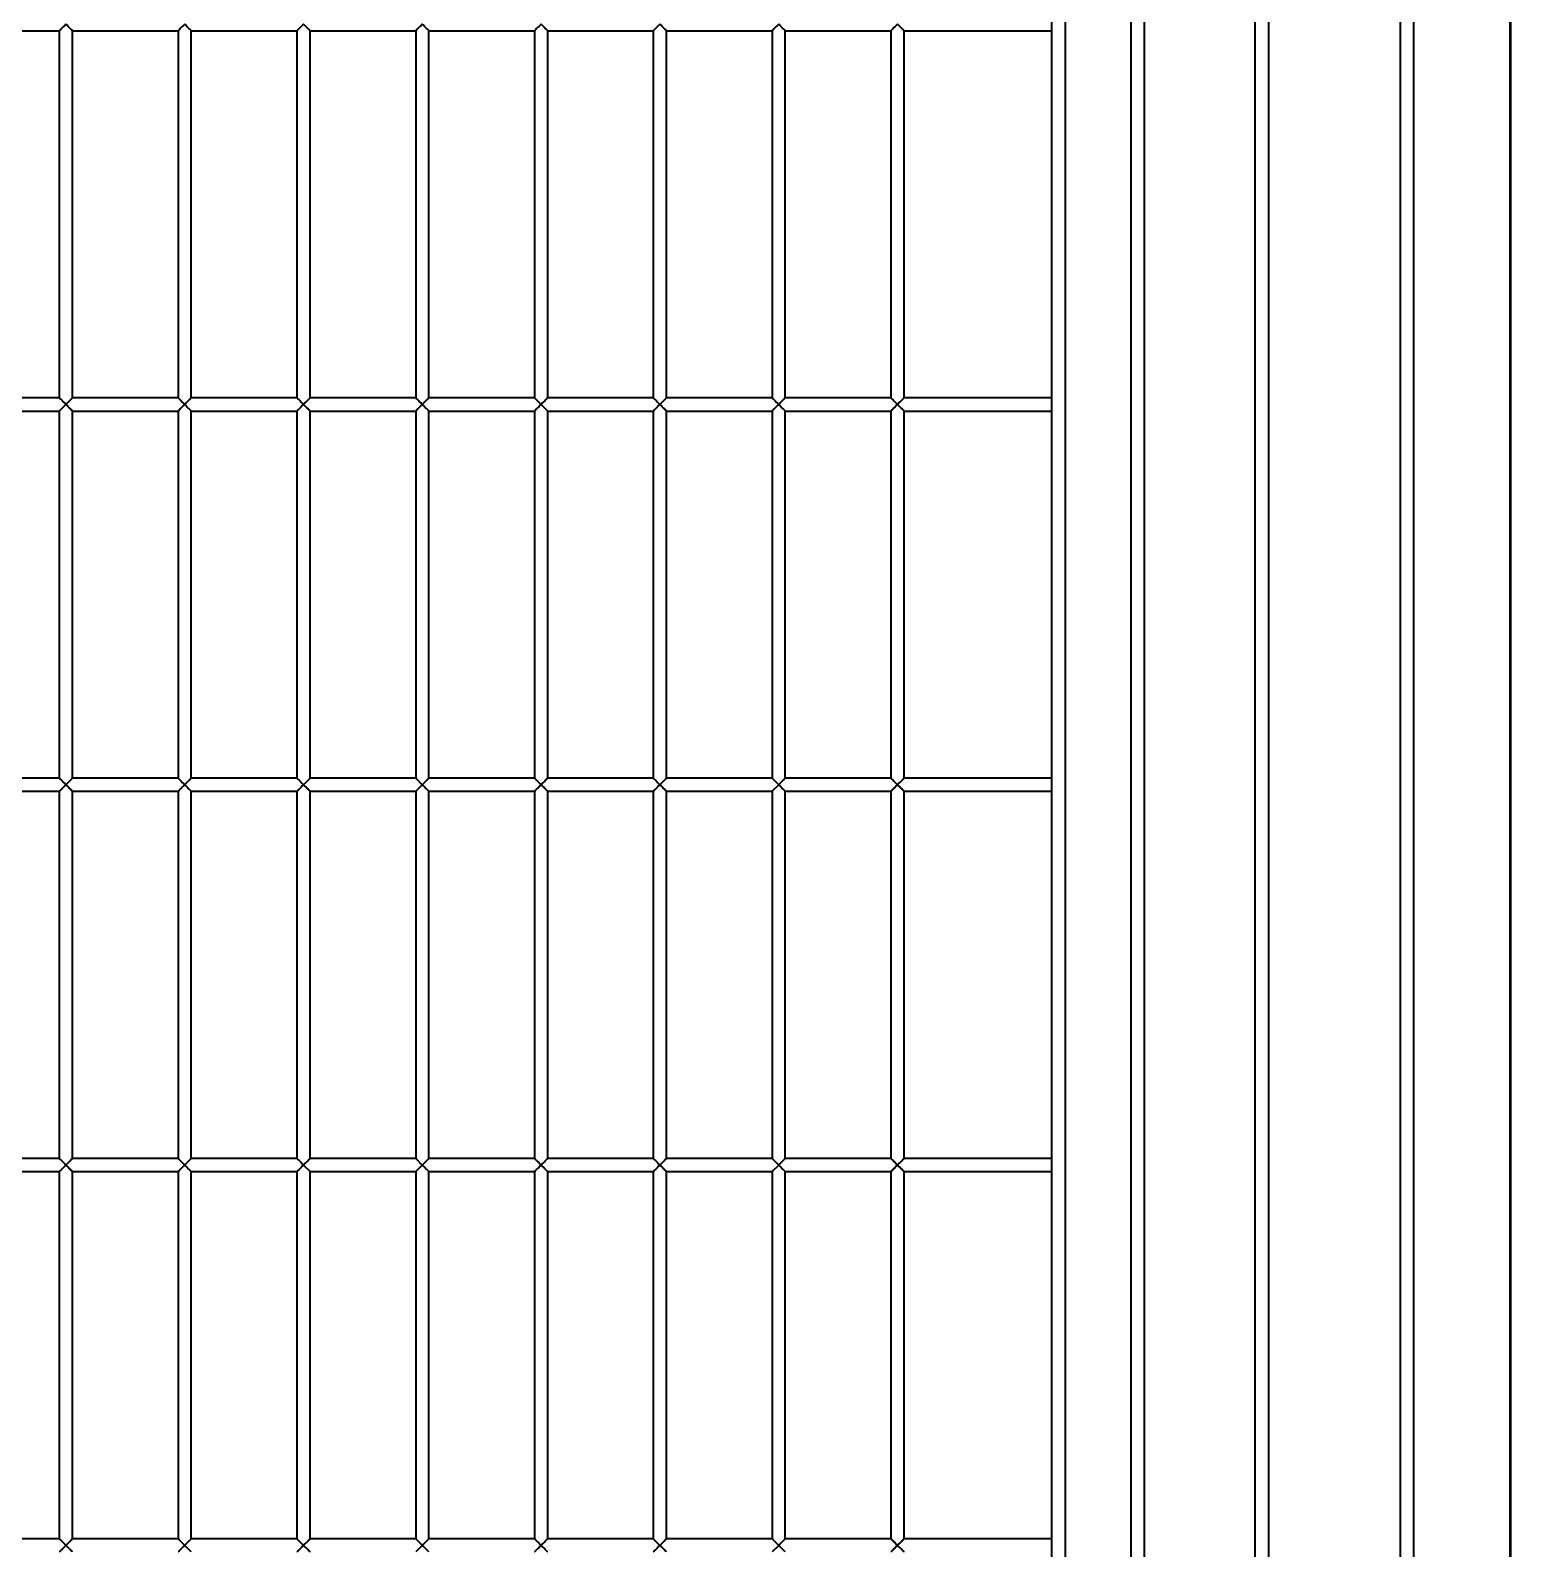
# Model space of a CAD drawing. Header units: millimetres. Extents: x 0 to 420, y 0 to 297.
# Drawn here: x 74.18 to 85.39, y 227.28 to 238.78 of the extents above; entities that cross this region are included whole.
import ezdxf

# ---------------------------------------------------------------- set-up
doc = ezdxf.new("R2010")
doc.units = ezdxf.units.MM

msp = doc.modelspace()

# ---------------------------------------------------------------- linework, layer by layer
at = {"color": 7, "linetype": 'Continuous', "lineweight": 40}
for p, q in [((83.4552, 215.8453), (83.4552, 255.8453)), ((83.5552, 255.8453), (83.5552, 215.8453)), ((84.5552, 215.8453), (84.5552, 255.8453)), ((84.6552, 255.8453), (84.6552, 215.8453)), ((82.6152, 253.8453), (82.6152, 217.8453)), ((82.5152, 217.9453), (82.5152, 253.7453)), ((82.0152, 253.2453), (82.0152, 218.4453)), ((81.9152, 218.5453), (81.9152, 253.1453)), ((85.3854, 250.2453), (85.3854, 221.4453)), ((73.5952, 238.7753), (74.3952, 238.7753)), ((74.3952, 238.7753), (74.3952, 235.9953)), ((74.4952, 238.7753), (75.2952, 238.7753)), ((74.4952, 235.9953), (74.4952, 238.7753)), ((75.2952, 238.7753), (75.2952, 235.9953)), ((75.3952, 238.7753), (76.1952, 238.7753)), ((75.3952, 235.9953), (75.3952, 238.7753)), ((76.1952, 238.7753), (76.1952, 235.9953)), ((76.2952, 238.7753), (77.0952, 238.7753)), ((76.2952, 235.9953), (76.2952, 238.7753)), ((77.0952, 238.7753), (77.0952, 235.9953)), ((77.1952, 238.7753), (77.9952, 238.7753)), ((77.1952, 235.9953), (77.1952, 238.7753)), ((77.9952, 238.7753), (77.9952, 235.9953)), ((78.0952, 235.9953), (78.0952, 238.7753)), ((78.0952, 238.7753), (78.8952, 238.7753)), ((78.8952, 238.7753), (78.8952, 235.9953)), ((78.9952, 235.9953), (78.9952, 238.7753)), ((78.9952, 238.7753), (79.7952, 238.7753)), ((79.7952, 238.7753), (79.7952, 235.9953)), ((79.8952, 235.9953), (79.8952, 238.7753)), ((79.8952, 238.7753), (80.6952, 238.7753)), ((80.6952, 238.7753), (80.6952, 235.9953)), ((80.7952, 238.7753), (81.9152, 238.7753)), ((80.7952, 235.9953), (80.7952, 238.7753)), ((74.3952, 235.9953), (73.5952, 235.9953)), ((75.2952, 235.9953), (74.4952, 235.9953)), ((76.1952, 235.9953), (75.3952, 235.9953)), ((77.0952, 235.9953), (76.2952, 235.9953)), ((77.9952, 235.9953), (77.1952, 235.9953)), ((78.8952, 235.9953), (78.0952, 235.9953)), ((79.7952, 235.9953), (78.9952, 235.9953)), ((80.6952, 235.9953), (79.8952, 235.9953)), ((81.9152, 235.9953), (80.7952, 235.9953)), ((73.5952, 235.8953), (74.3952, 235.8953)), ((74.3952, 235.8953), (74.3952, 233.1153)), ((74.4952, 235.8953), (75.2952, 235.8953)), ((74.4952, 233.1153), (74.4952, 235.8953)), ((75.2952, 235.8953), (75.2952, 233.1153)), ((75.3952, 235.8953), (76.1952, 235.8953)), ((75.3952, 233.1153), (75.3952, 235.8953)), ((76.1952, 235.8953), (76.1952, 233.1153)), ((76.2952, 233.1153), (76.2952, 235.8953)), ((76.2952, 235.8953), (77.0952, 235.8953)), ((77.0952, 235.8953), (77.0952, 233.1153)), ((77.1952, 233.1153), (77.1952, 235.8953)), ((77.1952, 235.8953), (77.9952, 235.8953)), ((77.9952, 235.8953), (77.9952, 233.1153)), ((78.0952, 233.1153), (78.0952, 235.8953)), ((78.0952, 235.8953), (78.8952, 235.8953)), ((78.8952, 235.8953), (78.8952, 233.1153)), ((78.9952, 235.8953), (79.7952, 235.8953)), ((78.9952, 233.1153), (78.9952, 235.8953)), ((79.7952, 235.8953), (79.7952, 233.1153)), ((79.8952, 233.1153), (79.8952, 235.8953)), ((79.8952, 235.8953), (80.6952, 235.8953)), ((80.6952, 235.8953), (80.6952, 233.1153)), ((80.7952, 235.8953), (81.9152, 235.8953)), ((80.7952, 233.1153), (80.7952, 235.8953)), ((74.3952, 233.1153), (73.5952, 233.1153)), ((75.2952, 233.1153), (74.4952, 233.1153)), ((76.1952, 233.1153), (75.3952, 233.1153)), ((76.2452, 233.0653), (76.2952, 233.1153)), ((77.0952, 233.1153), (76.2952, 233.1153)), ((77.0952, 233.1153), (77.1452, 233.0653)), ((77.1452, 233.0653), (77.0952, 233.0153)), ((77.9952, 233.1153), (77.1952, 233.1153)), ((78.8952, 233.1153), (78.0952, 233.1153)), ((79.7952, 233.1153), (78.9952, 233.1153)), ((79.7952, 233.1153), (79.8452, 233.0653)), ((79.8452, 233.0653), (79.7952, 233.0153)), ((80.6952, 233.1153), (79.8952, 233.1153)), ((81.9152, 233.1153), (80.7952, 233.1153)), ((73.5952, 233.0153), (74.3952, 233.0153)), ((74.3952, 233.0153), (74.3952, 230.2353)), ((74.4952, 233.0153), (75.2952, 233.0153)), ((74.4952, 230.2353), (74.4952, 233.0153)), ((75.2952, 233.0153), (75.2952, 230.2353)), ((75.3952, 230.2353), (75.3952, 233.0153)), ((75.3952, 233.0153), (76.1952, 233.0153)), ((76.1952, 233.0153), (76.1952, 230.2353)), ((76.2952, 230.2353), (76.2952, 233.0153)), ((76.2952, 233.0153), (77.0952, 233.0153)), ((77.0952, 233.0153), (77.0952, 230.2353)), ((77.1952, 233.0153), (77.9952, 233.0153)), ((77.1952, 230.2353), (77.1952, 233.0153)), ((77.9952, 233.0153), (77.9952, 230.2353)), ((78.0952, 233.0153), (78.8952, 233.0153)), ((78.0952, 230.2353), (78.0952, 233.0153)), ((78.8952, 233.0153), (78.8952, 230.2353)), ((78.9952, 233.0153), (79.7952, 233.0153)), ((78.9952, 230.2353), (78.9952, 233.0153)), ((79.7952, 233.0153), (79.7952, 230.2353)), ((79.8952, 233.0153), (80.6952, 233.0153)), ((79.8952, 230.2353), (79.8952, 233.0153)), ((80.6952, 233.0153), (80.6952, 230.2353)), ((80.7952, 233.0153), (81.9152, 233.0153)), ((80.7952, 230.2353), (80.7952, 233.0153)), ((74.3952, 230.2353), (73.5952, 230.2353)), ((75.2952, 230.2353), (74.4952, 230.2353)), ((76.1952, 230.2353), (75.3952, 230.2353)), ((76.2952, 230.1353), (76.2452, 230.1853)), ((77.0952, 230.2353), (76.2952, 230.2353)), ((77.0952, 230.2353), (77.1452, 230.1853)), ((77.1452, 230.1853), (77.0952, 230.1353)), ((77.9952, 230.2353), (77.1952, 230.2353)), ((78.8952, 230.2353), (78.0952, 230.2353)), ((79.7952, 230.2353), (78.9952, 230.2353)), ((79.7952, 230.2353), (79.8452, 230.1853)), ((79.8452, 230.1853), (79.7952, 230.1353)), ((80.6952, 230.2353), (79.8952, 230.2353)), ((81.9152, 230.2353), (80.7952, 230.2353)), ((73.5952, 230.1353), (74.3952, 230.1353)), ((74.3952, 230.1353), (74.3952, 227.3553)), ((74.4952, 230.1353), (75.2952, 230.1353)), ((74.4952, 227.3553), (74.4952, 230.1353)), ((75.2952, 230.1353), (75.2952, 227.3553)), ((75.3952, 227.3553), (75.3952, 230.1353)), ((75.3952, 230.1353), (76.1952, 230.1353)), ((76.1952, 230.1353), (76.1952, 227.3553)), ((76.2952, 230.1353), (77.0952, 230.1353)), ((76.2952, 227.3553), (76.2952, 230.1353)), ((77.0952, 230.1353), (77.0952, 227.3553)), ((77.1952, 230.1353), (77.9952, 230.1353)), ((77.1952, 227.3553), (77.1952, 230.1353)), ((77.9952, 230.1353), (77.9952, 227.3553)), ((78.0952, 227.3553), (78.0952, 230.1353)), ((78.0952, 230.1353), (78.8952, 230.1353)), ((78.8952, 230.1353), (78.8952, 227.3553)), ((78.9952, 230.1353), (79.7952, 230.1353)), ((78.9952, 227.3553), (78.9952, 230.1353)), ((79.7952, 230.1353), (79.7952, 227.3553)), ((79.8952, 227.3553), (79.8952, 230.1353)), ((79.8952, 230.1353), (80.6952, 230.1353)), ((80.6952, 230.1353), (80.6952, 227.3553)), ((80.7952, 230.1353), (81.9152, 230.1353)), ((80.7952, 227.3553), (80.7952, 230.1353)), ((74.3952, 227.3553), (73.5952, 227.3553)), ((75.2952, 227.3553), (74.4952, 227.3553)), ((76.1952, 227.3553), (75.3952, 227.3553)), ((76.1952, 227.3553), (76.2452, 227.3053)), ((77.0952, 227.3553), (76.2952, 227.3553)), ((77.1452, 227.3053), (77.1952, 227.3553)), ((77.9952, 227.3553), (77.1952, 227.3553)), ((78.8952, 227.3553), (78.0952, 227.3553)), ((78.8952, 227.3553), (78.9452, 227.3053)), ((79.7952, 227.3553), (78.9952, 227.3553)), ((80.6952, 227.3553), (79.8952, 227.3553)), ((81.9152, 227.3553), (80.7952, 227.3553)), ((77.1452, 227.3053), (77.0952, 227.2553)), ((79.8452, 227.3053), (79.7952, 227.2553))]:
    msp.add_line(p, q, dxfattribs=at)
at = {"color": 8, "linetype": 'Continuous', "lineweight": 40}
msp.add_line((85.3907, 250.2453), (85.3907, 221.4453), dxfattribs=at)
at = {"color": 7, "linetype": 'Continuous', "lineweight": 40, "flags": 128}
for points in [[(74.4452, 238.8253), (74.436, 238.8161), (74.4272, 238.8073), (74.4189, 238.799), (74.4115, 238.7917), (74.4053, 238.7854), (74.4005, 238.7806), (74.3971, 238.7772), (74.3954, 238.7756), (74.3952, 238.7753)], [(74.4952, 238.7753), (74.4945, 238.7761), (74.4922, 238.7784), (74.4885, 238.782), (74.4835, 238.787), (74.4774, 238.7932), (74.4702, 238.8003), (74.4623, 238.8082), (74.4539, 238.8167), (74.4452, 238.8253)], [(75.3452, 238.8253), (75.336, 238.8161), (75.3272, 238.8073), (75.3189, 238.799), (75.3115, 238.7917), (75.3053, 238.7854), (75.3005, 238.7806), (75.2971, 238.7772), (75.2954, 238.7756), (75.2952, 238.7753)], [(75.3952, 238.7753), (75.3945, 238.7761), (75.3922, 238.7784), (75.3885, 238.782), (75.3835, 238.787), (75.3774, 238.7932), (75.3702, 238.8003), (75.3623, 238.8082), (75.3539, 238.8167), (75.3452, 238.8253)], [(76.2452, 238.8253), (76.236, 238.8161), (76.2272, 238.8073), (76.2189, 238.799), (76.2115, 238.7917), (76.2053, 238.7854), (76.2005, 238.7806), (76.1971, 238.7772), (76.1954, 238.7756), (76.1952, 238.7753)], [(76.2952, 238.7753), (76.2945, 238.7761), (76.2922, 238.7784), (76.2885, 238.782), (76.2835, 238.787), (76.2774, 238.7932), (76.2702, 238.8003), (76.2623, 238.8082), (76.2539, 238.8167), (76.2452, 238.8253)], [(77.1452, 238.8253), (77.136, 238.8161), (77.1272, 238.8073), (77.1189, 238.799), (77.1115, 238.7917), (77.1053, 238.7854), (77.1005, 238.7806), (77.0971, 238.7772), (77.0954, 238.7756), (77.0952, 238.7753)], [(77.1952, 238.7753), (77.1945, 238.7761), (77.1922, 238.7784), (77.1885, 238.782), (77.1835, 238.787), (77.1774, 238.7932), (77.1702, 238.8003), (77.1623, 238.8082), (77.1539, 238.8167), (77.1452, 238.8253)], [(78.0452, 238.8253), (78.036, 238.8161), (78.0272, 238.8073), (78.0189, 238.799), (78.0115, 238.7917), (78.0053, 238.7854), (78.0005, 238.7806), (77.9971, 238.7772), (77.9954, 238.7756), (77.9952, 238.7753)], [(78.0952, 238.7753), (78.0945, 238.7761), (78.0922, 238.7784), (78.0885, 238.782), (78.0835, 238.787), (78.0774, 238.7932), (78.0702, 238.8003), (78.0623, 238.8082), (78.0539, 238.8167), (78.0452, 238.8253)], [(78.9452, 238.8253), (78.936, 238.8161), (78.9272, 238.8073), (78.9189, 238.799), (78.9115, 238.7917), (78.9053, 238.7854), (78.9005, 238.7806), (78.8971, 238.7772), (78.8954, 238.7756), (78.8952, 238.7753)], [(78.9952, 238.7753), (78.9945, 238.7761), (78.9922, 238.7784), (78.9885, 238.782), (78.9835, 238.787), (78.9774, 238.7932), (78.9702, 238.8003), (78.9623, 238.8082), (78.9539, 238.8167), (78.9452, 238.8253)], [(79.8452, 238.8253), (79.836, 238.8161), (79.8272, 238.8073), (79.8189, 238.799), (79.8115, 238.7917), (79.8053, 238.7854), (79.8005, 238.7806), (79.7971, 238.7772), (79.7954, 238.7756), (79.7952, 238.7753)], [(79.8952, 238.7753), (79.8945, 238.7761), (79.8922, 238.7784), (79.8885, 238.782), (79.8835, 238.787), (79.8774, 238.7932), (79.8702, 238.8003), (79.8623, 238.8082), (79.8539, 238.8167), (79.8452, 238.8253)], [(80.7452, 238.8253), (80.736, 238.8161), (80.7272, 238.8073), (80.7189, 238.799), (80.7115, 238.7917), (80.7053, 238.7854), (80.7005, 238.7806), (80.6971, 238.7772), (80.6954, 238.7756), (80.6952, 238.7753)], [(80.7952, 238.7753), (80.7945, 238.7761), (80.7922, 238.7784), (80.7885, 238.782), (80.7835, 238.787), (80.7774, 238.7932), (80.7702, 238.8003), (80.7623, 238.8082), (80.7539, 238.8167), (80.7452, 238.8253)], [(74.3952, 235.9953), (74.3954, 235.9951), (74.3971, 235.9934), (74.4005, 235.9901), (74.4053, 235.9852), (74.4115, 235.979), (74.4189, 235.9717), (74.4272, 235.9634), (74.436, 235.9545), (74.4452, 235.9453)], [(74.4452, 235.9453), (74.436, 235.9361), (74.4272, 235.9273), (74.4189, 235.919), (74.4115, 235.9117), (74.4053, 235.9054), (74.4005, 235.9006), (74.3971, 235.8972), (74.3954, 235.8955), (74.3952, 235.8953)], [(74.4452, 235.9453), (74.4539, 235.954), (74.4623, 235.9624), (74.4702, 235.9703), (74.4774, 235.9775), (74.4835, 235.9836), (74.4885, 235.9886), (74.4922, 235.9923), (74.4945, 235.9946), (74.4952, 235.9953)], [(74.4952, 235.8953), (74.4945, 235.8961), (74.4922, 235.8984), (74.4885, 235.902), (74.4835, 235.907), (74.4774, 235.9132), (74.4702, 235.9203), (74.4623, 235.9282), (74.4539, 235.9367), (74.4452, 235.9453)], [(75.2952, 235.9953), (75.2954, 235.9951), (75.2971, 235.9934), (75.3005, 235.9901), (75.3053, 235.9852), (75.3115, 235.979), (75.3189, 235.9717), (75.3272, 235.9634), (75.336, 235.9545), (75.3452, 235.9453)], [(75.3452, 235.9453), (75.336, 235.9361), (75.3272, 235.9273), (75.3189, 235.919), (75.3115, 235.9117), (75.3053, 235.9054), (75.3005, 235.9006), (75.2971, 235.8972), (75.2954, 235.8955), (75.2952, 235.8953)], [(75.3452, 235.9453), (75.3539, 235.954), (75.3623, 235.9624), (75.3702, 235.9703), (75.3774, 235.9775), (75.3835, 235.9836), (75.3885, 235.9886), (75.3922, 235.9923), (75.3945, 235.9946), (75.3952, 235.9953)], [(75.3952, 235.8953), (75.3945, 235.8961), (75.3922, 235.8984), (75.3885, 235.902), (75.3835, 235.907), (75.3774, 235.9132), (75.3702, 235.9203), (75.3623, 235.9282), (75.3539, 235.9367), (75.3452, 235.9453)], [(76.1952, 235.9953), (76.1954, 235.9951), (76.1971, 235.9934), (76.2005, 235.9901), (76.2053, 235.9852), (76.2115, 235.979), (76.2189, 235.9717), (76.2272, 235.9634), (76.236, 235.9545), (76.2452, 235.9453)], [(76.2452, 235.9453), (76.236, 235.9361), (76.2272, 235.9273), (76.2189, 235.919), (76.2115, 235.9117), (76.2053, 235.9054), (76.2005, 235.9006), (76.1971, 235.8972), (76.1954, 235.8955), (76.1952, 235.8953)], [(76.2452, 235.9453), (76.2539, 235.954), (76.2623, 235.9624), (76.2702, 235.9703), (76.2774, 235.9775), (76.2835, 235.9836), (76.2885, 235.9886), (76.2922, 235.9923), (76.2945, 235.9946), (76.2952, 235.9953)], [(76.2952, 235.8953), (76.2945, 235.8961), (76.2922, 235.8984), (76.2885, 235.902), (76.2835, 235.907), (76.2774, 235.9132), (76.2702, 235.9203), (76.2623, 235.9282), (76.2539, 235.9367), (76.2452, 235.9453)], [(77.0952, 235.9953), (77.0954, 235.9951), (77.0971, 235.9934), (77.1005, 235.9901), (77.1053, 235.9852), (77.1115, 235.979), (77.1189, 235.9717), (77.1272, 235.9634), (77.136, 235.9545), (77.1452, 235.9453)], [(77.1452, 235.9453), (77.136, 235.9361), (77.1272, 235.9273), (77.1189, 235.919), (77.1115, 235.9117), (77.1053, 235.9054), (77.1005, 235.9006), (77.0971, 235.8972), (77.0954, 235.8955), (77.0952, 235.8953)], [(77.1452, 235.9453), (77.1539, 235.954), (77.1623, 235.9624), (77.1702, 235.9703), (77.1774, 235.9775), (77.1835, 235.9836), (77.1885, 235.9886), (77.1922, 235.9923), (77.1945, 235.9946), (77.1952, 235.9953)], [(77.1952, 235.8953), (77.1945, 235.8961), (77.1922, 235.8984), (77.1885, 235.902), (77.1835, 235.907), (77.1774, 235.9132), (77.1702, 235.9203), (77.1623, 235.9282), (77.1539, 235.9367), (77.1452, 235.9453)], [(77.9952, 235.9953), (77.9954, 235.9951), (77.9971, 235.9934), (78.0005, 235.9901), (78.0053, 235.9852), (78.0115, 235.979), (78.0189, 235.9717), (78.0272, 235.9634), (78.036, 235.9545), (78.0452, 235.9453)], [(78.0452, 235.9453), (78.036, 235.9361), (78.0272, 235.9273), (78.0189, 235.919), (78.0115, 235.9117), (78.0053, 235.9054), (78.0005, 235.9006), (77.9971, 235.8972), (77.9954, 235.8955), (77.9952, 235.8953)], [(78.0452, 235.9453), (78.0539, 235.954), (78.0623, 235.9624), (78.0702, 235.9703), (78.0774, 235.9775), (78.0835, 235.9836), (78.0885, 235.9886), (78.0922, 235.9923), (78.0945, 235.9946), (78.0952, 235.9953)], [(78.0952, 235.8953), (78.0945, 235.8961), (78.0922, 235.8984), (78.0885, 235.902), (78.0835, 235.907), (78.0774, 235.9132), (78.0702, 235.9203), (78.0623, 235.9282), (78.0539, 235.9367), (78.0452, 235.9453)], [(78.8952, 235.9953), (78.8954, 235.9951), (78.8971, 235.9934), (78.9005, 235.9901), (78.9053, 235.9852), (78.9115, 235.979), (78.9189, 235.9717), (78.9272, 235.9634), (78.936, 235.9545), (78.9452, 235.9453)], [(78.9452, 235.9453), (78.936, 235.9361), (78.9272, 235.9273), (78.9189, 235.919), (78.9115, 235.9117), (78.9053, 235.9054), (78.9005, 235.9006), (78.8971, 235.8972), (78.8954, 235.8955), (78.8952, 235.8953)], [(78.9452, 235.9453), (78.9539, 235.954), (78.9623, 235.9624), (78.9702, 235.9703), (78.9774, 235.9775), (78.9835, 235.9836), (78.9885, 235.9886), (78.9922, 235.9923), (78.9945, 235.9946), (78.9952, 235.9953)], [(78.9952, 235.8953), (78.9945, 235.8961), (78.9922, 235.8984), (78.9885, 235.902), (78.9835, 235.907), (78.9774, 235.9132), (78.9702, 235.9203), (78.9623, 235.9282), (78.9539, 235.9367), (78.9452, 235.9453)], [(79.7952, 235.9953), (79.7954, 235.9951), (79.7971, 235.9934), (79.8005, 235.9901), (79.8053, 235.9852), (79.8115, 235.979), (79.8189, 235.9717), (79.8272, 235.9634), (79.836, 235.9545), (79.8452, 235.9453)], [(79.8452, 235.9453), (79.836, 235.9361), (79.8272, 235.9273), (79.8189, 235.919), (79.8115, 235.9117), (79.8053, 235.9054), (79.8005, 235.9006), (79.7971, 235.8972), (79.7954, 235.8955), (79.7952, 235.8953)], [(79.8452, 235.9453), (79.8539, 235.954), (79.8623, 235.9624), (79.8702, 235.9703), (79.8774, 235.9775), (79.8835, 235.9836), (79.8885, 235.9886), (79.8922, 235.9923), (79.8945, 235.9946), (79.8952, 235.9953)], [(79.8952, 235.8953), (79.8945, 235.8961), (79.8922, 235.8984), (79.8885, 235.902), (79.8835, 235.907), (79.8774, 235.9132), (79.8702, 235.9203), (79.8623, 235.9282), (79.8539, 235.9367), (79.8452, 235.9453)], [(80.6952, 235.9953), (80.6954, 235.9951), (80.6971, 235.9934), (80.7005, 235.9901), (80.7053, 235.9852), (80.7115, 235.979), (80.7189, 235.9717), (80.7272, 235.9634), (80.736, 235.9545), (80.7452, 235.9453)], [(80.7452, 235.9453), (80.736, 235.9361), (80.7272, 235.9273), (80.7189, 235.919), (80.7115, 235.9117), (80.7053, 235.9054), (80.7005, 235.9006), (80.6971, 235.8972), (80.6954, 235.8955), (80.6952, 235.8953)], [(80.7452, 235.9453), (80.7539, 235.954), (80.7623, 235.9624), (80.7702, 235.9703), (80.7774, 235.9775), (80.7835, 235.9836), (80.7885, 235.9886), (80.7922, 235.9923), (80.7945, 235.9946), (80.7952, 235.9953)], [(80.7952, 235.8953), (80.7945, 235.8961), (80.7922, 235.8984), (80.7885, 235.902), (80.7835, 235.907), (80.7774, 235.9132), (80.7702, 235.9203), (80.7623, 235.9282), (80.7539, 235.9367), (80.7452, 235.9453)], [(74.3952, 233.1153), (74.3954, 233.1151), (74.3971, 233.1134), (74.4005, 233.1101), (74.4053, 233.1052), (74.4115, 233.099), (74.4189, 233.0917), (74.4272, 233.0834), (74.436, 233.0745), (74.4452, 233.0653)], [(74.4452, 233.0653), (74.436, 233.0561), (74.4272, 233.0473), (74.4189, 233.039), (74.4115, 233.0317), (74.4053, 233.0254), (74.4005, 233.0206), (74.3971, 233.0172), (74.3954, 233.0155), (74.3952, 233.0153)], [(74.4452, 233.0653), (74.4539, 233.074), (74.4623, 233.0824), (74.4702, 233.0903), (74.4774, 233.0975), (74.4835, 233.1036), (74.4885, 233.1086), (74.4922, 233.1123), (74.4945, 233.1146), (74.4952, 233.1153)], [(74.4952, 233.0153), (74.4945, 233.0161), (74.4922, 233.0184), (74.4885, 233.022), (74.4835, 233.027), (74.4774, 233.0332), (74.4702, 233.0403), (74.4623, 233.0482), (74.4539, 233.0567), (74.4452, 233.0653)], [(75.2952, 233.1153), (75.2954, 233.1151), (75.2971, 233.1134), (75.3005, 233.1101), (75.3053, 233.1052), (75.3115, 233.099), (75.3189, 233.0917), (75.3272, 233.0834), (75.336, 233.0745), (75.3452, 233.0653)], [(75.3452, 233.0653), (75.336, 233.0561), (75.3272, 233.0473), (75.3189, 233.039), (75.3115, 233.0317), (75.3053, 233.0254), (75.3005, 233.0206), (75.2971, 233.0172), (75.2954, 233.0155), (75.2952, 233.0153)], [(75.3452, 233.0653), (75.3539, 233.074), (75.3623, 233.0824), (75.3702, 233.0903), (75.3774, 233.0975), (75.3835, 233.1036), (75.3885, 233.1086), (75.3922, 233.1123), (75.3945, 233.1146), (75.3952, 233.1153)], [(75.3952, 233.0153), (75.3945, 233.0161), (75.3922, 233.0184), (75.3885, 233.022), (75.3835, 233.027), (75.3774, 233.0332), (75.3702, 233.0403), (75.3623, 233.0482), (75.3539, 233.0567), (75.3452, 233.0653)], [(76.1952, 233.1153), (76.1954, 233.1151), (76.1971, 233.1134), (76.2005, 233.1101), (76.2053, 233.1052), (76.2115, 233.099), (76.2189, 233.0917), (76.2272, 233.0834), (76.236, 233.0745), (76.2452, 233.0653)], [(76.2452, 233.0653), (76.236, 233.0561), (76.2272, 233.0473), (76.2189, 233.039), (76.2115, 233.0317), (76.2053, 233.0254), (76.2005, 233.0206), (76.1971, 233.0172), (76.1954, 233.0155), (76.1952, 233.0153)], [(76.2952, 233.0153), (76.2945, 233.0161), (76.2922, 233.0184), (76.2885, 233.022), (76.2835, 233.027), (76.2774, 233.0332), (76.2702, 233.0403), (76.2623, 233.0482), (76.2539, 233.0567), (76.2452, 233.0653)], [(77.1452, 233.0653), (77.1539, 233.074), (77.1623, 233.0824), (77.1702, 233.0903), (77.1774, 233.0975), (77.1835, 233.1036), (77.1885, 233.1086), (77.1922, 233.1123), (77.1945, 233.1146), (77.1952, 233.1153)], [(77.1952, 233.0153), (77.1945, 233.0161), (77.1922, 233.0184), (77.1885, 233.022), (77.1835, 233.027), (77.1774, 233.0332), (77.1702, 233.0403), (77.1623, 233.0482), (77.1539, 233.0567), (77.1452, 233.0653)], [(77.9952, 233.1153), (77.9954, 233.1151), (77.9971, 233.1134), (78.0005, 233.1101), (78.0053, 233.1052), (78.0115, 233.099), (78.0189, 233.0917), (78.0272, 233.0834), (78.036, 233.0745), (78.0452, 233.0653)], [(78.0452, 233.0653), (78.036, 233.0561), (78.0272, 233.0473), (78.0189, 233.039), (78.0115, 233.0317), (78.0053, 233.0254), (78.0005, 233.0206), (77.9971, 233.0172), (77.9954, 233.0155), (77.9952, 233.0153)], [(78.0452, 233.0653), (78.0539, 233.074), (78.0623, 233.0824), (78.0702, 233.0903), (78.0774, 233.0975), (78.0835, 233.1036), (78.0885, 233.1086), (78.0922, 233.1123), (78.0945, 233.1146), (78.0952, 233.1153)], [(78.0952, 233.0153), (78.0945, 233.0161), (78.0922, 233.0184), (78.0885, 233.022), (78.0835, 233.027), (78.0774, 233.0332), (78.0702, 233.0403), (78.0623, 233.0482), (78.0539, 233.0567), (78.0452, 233.0653)], [(78.8952, 233.1153), (78.8954, 233.1151), (78.8971, 233.1134), (78.9005, 233.1101), (78.9053, 233.1052), (78.9115, 233.099), (78.9189, 233.0917), (78.9272, 233.0834), (78.936, 233.0745), (78.9452, 233.0653)], [(78.9452, 233.0653), (78.936, 233.0561), (78.9272, 233.0473), (78.9189, 233.039), (78.9115, 233.0317), (78.9053, 233.0254), (78.9005, 233.0206), (78.8971, 233.0172), (78.8954, 233.0155), (78.8952, 233.0153)], [(78.9452, 233.0653), (78.9539, 233.074), (78.9623, 233.0824), (78.9702, 233.0903), (78.9774, 233.0975), (78.9835, 233.1036), (78.9885, 233.1086), (78.9922, 233.1123), (78.9945, 233.1146), (78.9952, 233.1153)], [(78.9952, 233.0153), (78.9945, 233.0161), (78.9922, 233.0184), (78.9885, 233.022), (78.9835, 233.027), (78.9774, 233.0332), (78.9702, 233.0403), (78.9623, 233.0482), (78.9539, 233.0567), (78.9452, 233.0653)], [(79.8452, 233.0653), (79.8539, 233.074), (79.8623, 233.0824), (79.8702, 233.0903), (79.8774, 233.0975), (79.8835, 233.1036), (79.8885, 233.1086), (79.8922, 233.1123), (79.8945, 233.1146), (79.8952, 233.1153)], [(79.8952, 233.0153), (79.8945, 233.0161), (79.8922, 233.0184), (79.8885, 233.022), (79.8835, 233.027), (79.8774, 233.0332), (79.8702, 233.0403), (79.8623, 233.0482), (79.8539, 233.0567), (79.8452, 233.0653)], [(80.6952, 233.1153), (80.6954, 233.1151), (80.6971, 233.1134), (80.7005, 233.1101), (80.7053, 233.1052), (80.7115, 233.099), (80.7189, 233.0917), (80.7272, 233.0834), (80.736, 233.0745), (80.7452, 233.0653)], [(80.7452, 233.0653), (80.736, 233.0561), (80.7272, 233.0473), (80.7189, 233.039), (80.7115, 233.0317), (80.7053, 233.0254), (80.7005, 233.0206), (80.6971, 233.0172), (80.6954, 233.0155), (80.6952, 233.0153)], [(80.7452, 233.0653), (80.7539, 233.074), (80.7623, 233.0824), (80.7702, 233.0903), (80.7774, 233.0975), (80.7835, 233.1036), (80.7885, 233.1086), (80.7922, 233.1123), (80.7945, 233.1146), (80.7952, 233.1153)], [(80.7952, 233.0153), (80.7945, 233.0161), (80.7922, 233.0184), (80.7885, 233.022), (80.7835, 233.027), (80.7774, 233.0332), (80.7702, 233.0403), (80.7623, 233.0482), (80.7539, 233.0567), (80.7452, 233.0653)], [(74.3952, 230.2353), (74.3954, 230.2351), (74.3971, 230.2334), (74.4005, 230.2301), (74.4053, 230.2252), (74.4115, 230.219), (74.4189, 230.2117), (74.4272, 230.2034), (74.436, 230.1945), (74.4452, 230.1853)], [(74.4452, 230.1853), (74.436, 230.1761), (74.4272, 230.1673), (74.4189, 230.159), (74.4115, 230.1517), (74.4053, 230.1454), (74.4005, 230.1406), (74.3971, 230.1372), (74.3954, 230.1355), (74.3952, 230.1353)], [(74.4452, 230.1853), (74.4539, 230.194), (74.4623, 230.2024), (74.4702, 230.2103), (74.4774, 230.2175), (74.4835, 230.2236), (74.4885, 230.2286), (74.4922, 230.2323), (74.4945, 230.2346), (74.4952, 230.2353)], [(74.4952, 230.1353), (74.4945, 230.1361), (74.4922, 230.1384), (74.4885, 230.142), (74.4835, 230.147), (74.4774, 230.1532), (74.4702, 230.1603), (74.4623, 230.1682), (74.4539, 230.1767), (74.4452, 230.1853)], [(75.2952, 230.2353), (75.2954, 230.2351), (75.2971, 230.2334), (75.3005, 230.2301), (75.3053, 230.2252), (75.3115, 230.219), (75.3189, 230.2117), (75.3272, 230.2034), (75.336, 230.1945), (75.3452, 230.1853)], [(75.3452, 230.1853), (75.336, 230.1761), (75.3272, 230.1673), (75.3189, 230.159), (75.3115, 230.1517), (75.3053, 230.1454), (75.3005, 230.1406), (75.2971, 230.1372), (75.2954, 230.1355), (75.2952, 230.1353)], [(75.3452, 230.1853), (75.3539, 230.194), (75.3623, 230.2024), (75.3702, 230.2103), (75.3774, 230.2175), (75.3835, 230.2236), (75.3885, 230.2286), (75.3922, 230.2323), (75.3945, 230.2346), (75.3952, 230.2353)], [(75.3952, 230.1353), (75.3945, 230.1361), (75.3922, 230.1384), (75.3885, 230.142), (75.3835, 230.147), (75.3774, 230.1532), (75.3702, 230.1603), (75.3623, 230.1682), (75.3539, 230.1767), (75.3452, 230.1853)], [(76.1952, 230.2353), (76.1954, 230.2351), (76.1971, 230.2334), (76.2005, 230.2301), (76.2053, 230.2252), (76.2115, 230.219), (76.2189, 230.2117), (76.2272, 230.2034), (76.236, 230.1945), (76.2452, 230.1853)], [(76.2452, 230.1853), (76.236, 230.1761), (76.2272, 230.1673), (76.2189, 230.159), (76.2115, 230.1517), (76.2053, 230.1454), (76.2005, 230.1406), (76.1971, 230.1372), (76.1954, 230.1355), (76.1952, 230.1353)], [(76.2452, 230.1853), (76.2539, 230.194), (76.2623, 230.2024), (76.2702, 230.2103), (76.2774, 230.2175), (76.2835, 230.2236), (76.2885, 230.2286), (76.2922, 230.2323), (76.2945, 230.2346), (76.2952, 230.2353)], [(77.1452, 230.1853), (77.1539, 230.194), (77.1623, 230.2024), (77.1702, 230.2103), (77.1774, 230.2175), (77.1835, 230.2236), (77.1885, 230.2286), (77.1922, 230.2323), (77.1945, 230.2346), (77.1952, 230.2353)], [(77.1952, 230.1353), (77.1945, 230.1361), (77.1922, 230.1384), (77.1885, 230.142), (77.1835, 230.147), (77.1774, 230.1532), (77.1702, 230.1603), (77.1623, 230.1682), (77.1539, 230.1767), (77.1452, 230.1853)], [(77.9952, 230.2353), (77.9954, 230.2351), (77.9971, 230.2334), (78.0005, 230.2301), (78.0053, 230.2252), (78.0115, 230.219), (78.0189, 230.2117), (78.0272, 230.2034), (78.036, 230.1945), (78.0452, 230.1853)], [(78.0452, 230.1853), (78.036, 230.1761), (78.0272, 230.1673), (78.0189, 230.159), (78.0115, 230.1517), (78.0053, 230.1454), (78.0005, 230.1406), (77.9971, 230.1372), (77.9954, 230.1355), (77.9952, 230.1353)], [(78.0452, 230.1853), (78.0539, 230.194), (78.0623, 230.2024), (78.0702, 230.2103), (78.0774, 230.2175), (78.0835, 230.2236), (78.0885, 230.2286), (78.0922, 230.2323), (78.0945, 230.2346), (78.0952, 230.2353)], [(78.0952, 230.1353), (78.0945, 230.1361), (78.0922, 230.1384), (78.0885, 230.142), (78.0835, 230.147), (78.0774, 230.1532), (78.0702, 230.1603), (78.0623, 230.1682), (78.0539, 230.1767), (78.0452, 230.1853)], [(78.8952, 230.2353), (78.8954, 230.2351), (78.8971, 230.2334), (78.9005, 230.2301), (78.9053, 230.2252), (78.9115, 230.219), (78.9189, 230.2117), (78.9272, 230.2034), (78.936, 230.1945), (78.9452, 230.1853)], [(78.9452, 230.1853), (78.936, 230.1761), (78.9272, 230.1673), (78.9189, 230.159), (78.9115, 230.1517), (78.9053, 230.1454), (78.9005, 230.1406), (78.8971, 230.1372), (78.8954, 230.1355), (78.8952, 230.1353)], [(78.9452, 230.1853), (78.9539, 230.194), (78.9623, 230.2024), (78.9702, 230.2103), (78.9774, 230.2175), (78.9835, 230.2236), (78.9885, 230.2286), (78.9922, 230.2323), (78.9945, 230.2346), (78.9952, 230.2353)], [(78.9952, 230.1353), (78.9945, 230.1361), (78.9922, 230.1384), (78.9885, 230.142), (78.9835, 230.147), (78.9774, 230.1532), (78.9702, 230.1603), (78.9623, 230.1682), (78.9539, 230.1767), (78.9452, 230.1853)], [(79.8452, 230.1853), (79.8539, 230.194), (79.8623, 230.2024), (79.8702, 230.2103), (79.8774, 230.2175), (79.8835, 230.2236), (79.8885, 230.2286), (79.8922, 230.2323), (79.8945, 230.2346), (79.8952, 230.2353)], [(79.8952, 230.1353), (79.8945, 230.1361), (79.8922, 230.1384), (79.8885, 230.142), (79.8835, 230.147), (79.8774, 230.1532), (79.8702, 230.1603), (79.8623, 230.1682), (79.8539, 230.1767), (79.8452, 230.1853)], [(80.6952, 230.2353), (80.6954, 230.2351), (80.6971, 230.2334), (80.7005, 230.2301), (80.7053, 230.2252), (80.7115, 230.219), (80.7189, 230.2117), (80.7272, 230.2034), (80.736, 230.1945), (80.7452, 230.1853)], [(80.7452, 230.1853), (80.736, 230.1761), (80.7272, 230.1673), (80.7189, 230.159), (80.7115, 230.1517), (80.7053, 230.1454), (80.7005, 230.1406), (80.6971, 230.1372), (80.6954, 230.1355), (80.6952, 230.1353)], [(80.7452, 230.1853), (80.7539, 230.194), (80.7623, 230.2024), (80.7702, 230.2103), (80.7774, 230.2175), (80.7835, 230.2236), (80.7885, 230.2286), (80.7922, 230.2323), (80.7945, 230.2346), (80.7952, 230.2353)], [(80.7952, 230.1353), (80.7945, 230.1361), (80.7922, 230.1384), (80.7885, 230.142), (80.7835, 230.147), (80.7774, 230.1532), (80.7702, 230.1603), (80.7623, 230.1682), (80.7539, 230.1767), (80.7452, 230.1853)], [(74.3952, 227.3553), (74.3954, 227.3551), (74.3971, 227.3534), (74.4005, 227.3501), (74.4053, 227.3452), (74.4115, 227.339), (74.4189, 227.3317), (74.4272, 227.3234), (74.436, 227.3145), (74.4452, 227.3053)], [(74.4452, 227.3053), (74.4539, 227.314), (74.4623, 227.3224), (74.4702, 227.3303), (74.4774, 227.3375), (74.4835, 227.3436), (74.4885, 227.3486), (74.4922, 227.3523), (74.4945, 227.3546), (74.4952, 227.3553)], [(75.2952, 227.3553), (75.2954, 227.3551), (75.2971, 227.3534), (75.3005, 227.3501), (75.3053, 227.3452), (75.3115, 227.339), (75.3189, 227.3317), (75.3272, 227.3234), (75.336, 227.3145), (75.3452, 227.3053)], [(75.3452, 227.3053), (75.3539, 227.314), (75.3623, 227.3224), (75.3702, 227.3303), (75.3774, 227.3375), (75.3835, 227.3436), (75.3885, 227.3486), (75.3922, 227.3523), (75.3945, 227.3546), (75.3952, 227.3553)], [(76.2452, 227.3053), (76.2539, 227.314), (76.2623, 227.3224), (76.2702, 227.3303), (76.2774, 227.3375), (76.2835, 227.3436), (76.2885, 227.3486), (76.2922, 227.3523), (76.2945, 227.3546), (76.2952, 227.3553)], [(77.0952, 227.3553), (77.0954, 227.3551), (77.0971, 227.3534), (77.1005, 227.3501), (77.1053, 227.3452), (77.1115, 227.339), (77.1189, 227.3317), (77.1272, 227.3234), (77.136, 227.3145), (77.1452, 227.3053)], [(77.9952, 227.3553), (77.9954, 227.3551), (77.9971, 227.3534), (78.0005, 227.3501), (78.0053, 227.3452), (78.0115, 227.339), (78.0189, 227.3317), (78.0272, 227.3234), (78.036, 227.3145), (78.0452, 227.3053)], [(78.0452, 227.3053), (78.0539, 227.314), (78.0623, 227.3224), (78.0702, 227.3303), (78.0774, 227.3375), (78.0835, 227.3436), (78.0885, 227.3486), (78.0922, 227.3523), (78.0945, 227.3546), (78.0952, 227.3553)], [(78.9452, 227.3053), (78.9539, 227.314), (78.9623, 227.3224), (78.9702, 227.3303), (78.9774, 227.3375), (78.9835, 227.3436), (78.9885, 227.3486), (78.9922, 227.3523), (78.9945, 227.3546), (78.9952, 227.3553)], [(79.7952, 227.3553), (79.7954, 227.3551), (79.7971, 227.3534), (79.8005, 227.3501), (79.8053, 227.3452), (79.8115, 227.339), (79.8189, 227.3317), (79.8272, 227.3234), (79.836, 227.3145), (79.8452, 227.3053)], [(79.8452, 227.3053), (79.8539, 227.314), (79.8623, 227.3224), (79.8702, 227.3303), (79.8774, 227.3375), (79.8835, 227.3436), (79.8885, 227.3486), (79.8922, 227.3523), (79.8945, 227.3546), (79.8952, 227.3553)], [(80.6952, 227.3553), (80.6954, 227.3551), (80.6971, 227.3534), (80.7005, 227.3501), (80.7053, 227.3452), (80.7115, 227.339), (80.7189, 227.3317), (80.7272, 227.3234), (80.736, 227.3145), (80.7452, 227.3053)], [(80.7452, 227.3053), (80.7539, 227.314), (80.7623, 227.3224), (80.7702, 227.3303), (80.7774, 227.3375), (80.7835, 227.3436), (80.7885, 227.3486), (80.7922, 227.3523), (80.7945, 227.3546), (80.7952, 227.3553)], [(74.4452, 227.3053), (74.436, 227.2961), (74.4272, 227.2873), (74.4189, 227.279), (74.4115, 227.2717), (74.4053, 227.2654), (74.4005, 227.2606), (74.3971, 227.2572), (74.3954, 227.2555), (74.3952, 227.2553)], [(74.4952, 227.2553), (74.4945, 227.2561), (74.4922, 227.2584), (74.4885, 227.262), (74.4835, 227.267), (74.4774, 227.2732), (74.4702, 227.2803), (74.4623, 227.2882), (74.4539, 227.2967), (74.4452, 227.3053)], [(75.3452, 227.3053), (75.336, 227.2961), (75.3272, 227.2873), (75.3189, 227.279), (75.3115, 227.2717), (75.3053, 227.2654), (75.3005, 227.2606), (75.2971, 227.2572), (75.2954, 227.2555), (75.2952, 227.2553)], [(75.3952, 227.2553), (75.3945, 227.2561), (75.3922, 227.2584), (75.3885, 227.262), (75.3835, 227.267), (75.3774, 227.2732), (75.3702, 227.2803), (75.3623, 227.2882), (75.3539, 227.2967), (75.3452, 227.3053)], [(76.2452, 227.3053), (76.236, 227.2961), (76.2272, 227.2873), (76.2189, 227.279), (76.2115, 227.2717), (76.2053, 227.2654), (76.2005, 227.2606), (76.1971, 227.2572), (76.1954, 227.2555), (76.1952, 227.2553)], [(76.2952, 227.2553), (76.2945, 227.2561), (76.2922, 227.2584), (76.2885, 227.262), (76.2835, 227.267), (76.2774, 227.2732), (76.2702, 227.2803), (76.2623, 227.2882), (76.2539, 227.2967), (76.2452, 227.3053)], [(77.1952, 227.2553), (77.1945, 227.2561), (77.1922, 227.2584), (77.1885, 227.262), (77.1835, 227.267), (77.1774, 227.2732), (77.1702, 227.2803), (77.1623, 227.2882), (77.1539, 227.2967), (77.1452, 227.3053)], [(78.0452, 227.3053), (78.036, 227.2961), (78.0272, 227.2873), (78.0189, 227.279), (78.0115, 227.2717), (78.0053, 227.2654), (78.0005, 227.2606), (77.9971, 227.2572), (77.9954, 227.2555), (77.9952, 227.2553)], [(78.0952, 227.2553), (78.0945, 227.2561), (78.0922, 227.2584), (78.0885, 227.262), (78.0835, 227.267), (78.0774, 227.2732), (78.0702, 227.2803), (78.0623, 227.2882), (78.0539, 227.2967), (78.0452, 227.3053)], [(78.9452, 227.3053), (78.936, 227.2961), (78.9272, 227.2873), (78.9189, 227.279), (78.9115, 227.2717), (78.9053, 227.2654), (78.9005, 227.2606), (78.8971, 227.2572), (78.8954, 227.2555), (78.8952, 227.2553)], [(78.9952, 227.2553), (78.9945, 227.2561), (78.9922, 227.2584), (78.9885, 227.262), (78.9835, 227.267), (78.9774, 227.2732), (78.9702, 227.2803), (78.9623, 227.2882), (78.9539, 227.2967), (78.9452, 227.3053)], [(79.8952, 227.2553), (79.8945, 227.2561), (79.8922, 227.2584), (79.8885, 227.262), (79.8835, 227.267), (79.8774, 227.2732), (79.8702, 227.2803), (79.8623, 227.2882), (79.8539, 227.2967), (79.8452, 227.3053)], [(80.7452, 227.3053), (80.736, 227.2961), (80.7272, 227.2873), (80.7189, 227.279), (80.7115, 227.2717), (80.7053, 227.2654), (80.7005, 227.2606), (80.6971, 227.2572), (80.6954, 227.2555), (80.6952, 227.2553)], [(80.7952, 227.2553), (80.7945, 227.2561), (80.7922, 227.2584), (80.7885, 227.262), (80.7835, 227.267), (80.7774, 227.2732), (80.7702, 227.2803), (80.7623, 227.2882), (80.7539, 227.2967), (80.7452, 227.3053)]]:
    msp.add_lwpolyline(points, dxfattribs=at)

doc.saveas('drawing.dxf')
